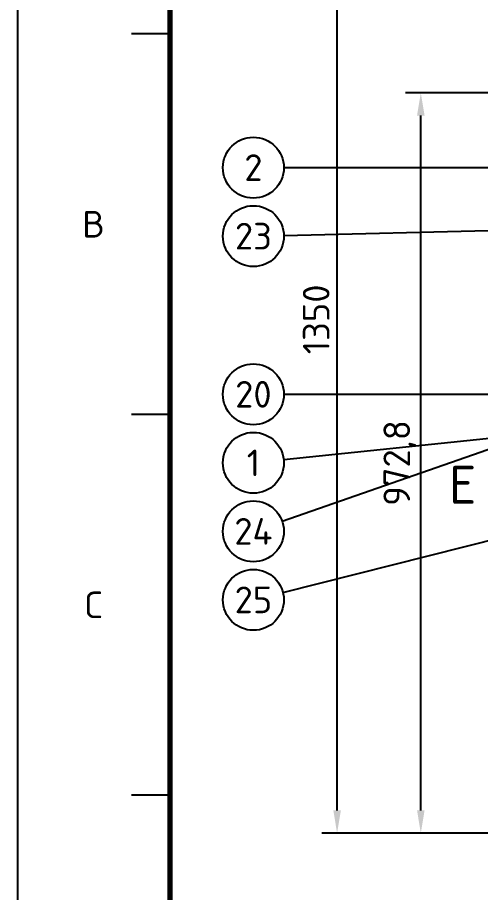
# Model space of a CAD drawing. Header units: millimetres. Extents: x 0 to 594, y 0 to 420.
# Drawn here: x 0 to 60.8, y 247.2 to 362.2 of the extents above; entities that cross this region are included whole.
import ezdxf
from ezdxf.enums import TextEntityAlignment as Align

# ---------------------------------------------------------------- set-up
doc = ezdxf.new("R2010")
doc.units = ezdxf.units.MM
for name, color, linetype, lineweight in [('04-COTA', 3, 'CONTINUOUS', 25), ('06-TEXTO', 7, 'CONTINUOUS', 25), ('07-RECUADRO', 7, 'CONTINUOUS', 70), ('08-FINA', 5, 'CONTINUOUS', 25)]:
    doc.layers.add(name, color=color, linetype=linetype, lineweight=lineweight)
doc.styles.add('ISO3098', font='isocpeur.ttf')
doc.dimstyles.new('FLAMA-ISO', dxfattribs={"dimtxt": 3.5, "dimasz": 3, "dimexe": 2, "dimexo": 1, "dimgap": 1, "dimtad": 1, "dimdec": 1, "dimtxsty": 'ISO3098', "dimcen": 2.5, "dimclrd": 3, "dimclre": 3, "dimclrt": 3, "dimazin": 3, "dimtfac": 1, "dimtmove": 0, "dimatfit": 3, "dimlwd": 25, "dimlwe": 25})

msp = doc.modelspace()

# ---------------------------------------------------------------- linework, layer by layer
at = {"layer": '07-RECUADRO'}
msp.add_lwpolyline([(20, 10), (584, 10), (584, 410), (20, 410)], close=True, dxfattribs=at)
at = {"layer": '08-FINA'}
for p, q in [((20, 360), (15, 360)), ((35, 342.429), (84.875, 342.429)), ((34.999, 333.525), (71.4, 334.401)), ((35, 312.656), (82.475, 312.656)), ((20, 310), (15, 310)), ((34.777, 295.973), (72.25, 309.035)), ((34.978, 304.073), (83.125, 309.109)), ((34.879, 286.632), (72.25, 296.035)), ((20, 260), (15, 260))]:
    msp.add_line(p, q, dxfattribs=at)
msp.add_lwpolyline([(0, 0), (594, 0), (594, 420), (0, 420)], close=True, dxfattribs=at)
for centre in [(31, 342.429), (31, 333.429), (31, 312.656), (31, 303.656), (31, 294.656), (31, 285.656)]:
    msp.add_circle(centre, 4, dxfattribs=at)

# ---------------------------------------------------------------- texts
at = {"layer": '06-TEXTO', "style": 'ISO3098'}
for s, height, p in [('2', 3.5, (31, 342.429)), ('B', 3.5, (10, 335)), ('23', 3.5, (31, 333.429)), ('20', 3.5, (31, 312.656)), ('1', 3.5, (31, 303.656)), ('E', 5, (58.504, 300.76)), ('24', 3.5, (31, 294.656)), ('25', 3.5, (31, 285.656)), ('C', 3.5, (10, 285))]:
    msp.add_text(s, height=height, dxfattribs=at).set_placement(p, align=Align.MIDDLE_CENTER)

# ---------------------------------------------------------------- dimensions: what is measured, and where the dimension line sits
at = {"layer": '04-COTA'}
for base, p1, p2 in [((42, 255), (64, 255), (64, 390)), ((53, 255), (75.25, 255), (89.75, 352.276))]:
    msp.add_linear_dim(base=base, p1=p1, p2=p2, angle=90, dimstyle='FLAMA-ISO', override={"dimlfac": 10}, dxfattribs=at).render()

doc.saveas('drawing.dxf')
